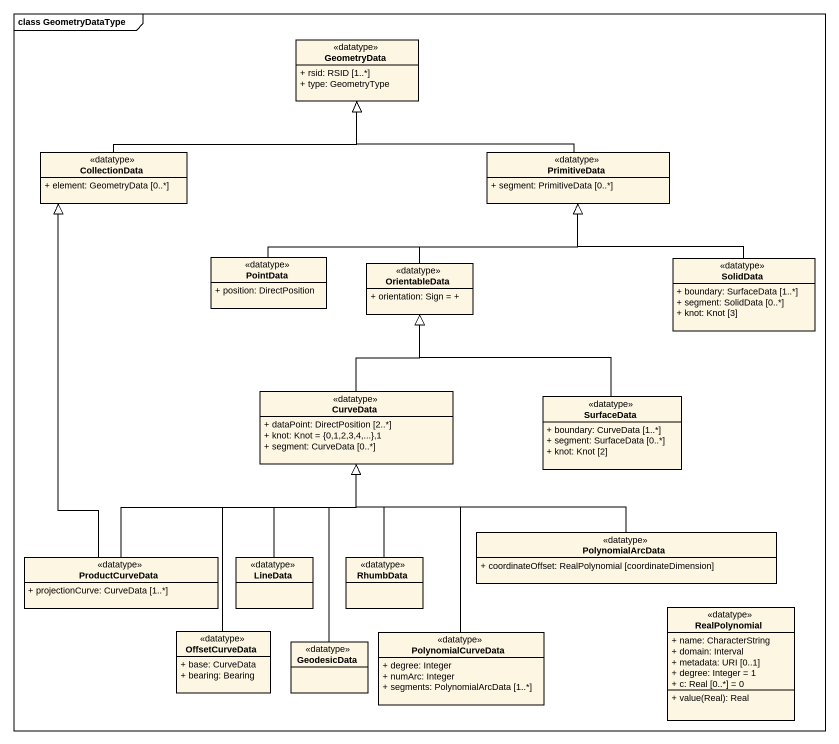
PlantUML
@startuml
mainframe class GeometryDataType
hide circle
hide empty members
skinparam classAttributeIconSize 0
class GeometryData <<datatype>> {
  + rsid: RSID [1..*]
  + type: GeometryType
}
class CollectionData <<datatype>> {
  + element: GeometryData [0..*]
}
class PrimitiveData <<datatype>> {
  + segment: PrimitiveData [0..*]
}
class PointData <<datatype>> {
  + position: DirectPosition
}
class OrientableData <<datatype>> {
  + orientation: Sign = +
}
class SolidData <<datatype>> {
  + boundary: SurfaceData [1..*]
  + segment: SolidData [0..*]
  + knot: Knot [3]
}
class CurveData <<datatype>> {
  + dataPoint: DirectPosition [2..*]
  + knot: Knot = {0,1,2,3,4,...},1
  + segment: CurveData [0..*]
}
class SurfaceData <<datatype>> {
  + boundary: CurveData [1..*]
  + segment: SurfaceData [0..*]
  + knot: Knot [2]
}
class PolynomialArcData <<datatype>> {
  + coordinateOffset: RealPolynomial [coordinateDimension]
}
class ProductCurveData <<datatype>> {
  + projectionCurve: CurveData [1..*]
}
class LineData <<datatype>>
class RhumbData <<datatype>>
class RealPolynomial <<datatype>> {
  + name: CharacterString
  + domain: Interval
  + metadata: URI [0..1]
  + degree: Integer = 1
  + c: Real [0..*] = 0
  + value(Real): Real
}
class OffsetCurveData <<datatype>> {
  + base: CurveData
  + bearing: Bearing
}
class GeodesicData <<datatype>>
class PolynomialCurveData <<datatype>> {
  + degree: Integer
  + numArc: Integer
  + segments: PolynomialArcData [1..*]
}
CollectionData -right-|> GeometryData
PrimitiveData -left-|> GeometryData
PointData -right-|> PrimitiveData
OrientableData -up-|> PrimitiveData
SolidData -up-|> PrimitiveData
CurveData -up-|> OrientableData
SurfaceData -up-|> OrientableData
PolynomialArcData -left-|> CurveData
ProductCurveData -up-|> CollectionData
ProductCurveData -up-|> CurveData
LineData -up-|> CurveData
RhumbData -up-|> CurveData
OffsetCurveData -up-|> CurveData
GeodesicData -up-|> CurveData
PolynomialCurveData -up-|> CurveData
@enduml
